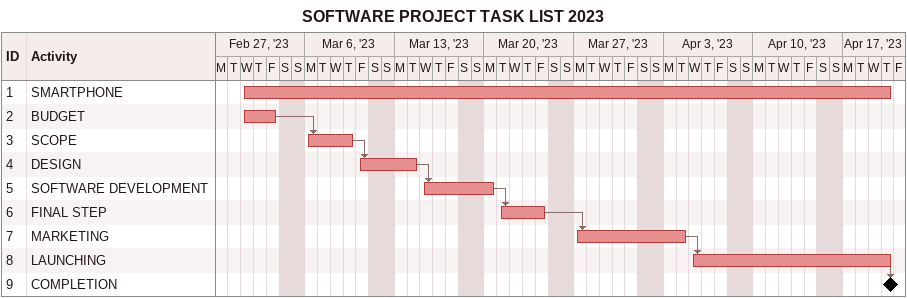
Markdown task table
SOFTWARE PROJECT TASK LIST 2023

| ID | Task | Start | Finish | Predecessors |
|---|---|---|---|---|
| 1 | SMARTPHONE | 2023-03-01 | 2023-04-20 |  |
| 2 | BUDGET | 2023-03-01 | 2023-03-03 |  |
| 3 | SCOPE | 2023-03-06 | 2023-03-09 | 2 |
| 4 | DESIGN | 2023-03-10 | 2023-03-14 | 3 |
| 5 | SOFTWARE DEVELOPMENT | 2023-03-15 | 2023-03-20 | 4 |
| 6 | FINAL STEP | 2023-03-21 | 2023-03-24 | 5 |
| 7 | MARKETING | 2023-03-27 | 2023-04-04 | 6 |
| 8 | LAUNCHING | 2023-04-05 | 2023-04-20 | 7 |
| 9 | COMPLETION (milestone) | 2023-04-20 | 2023-04-20 | 8 |
